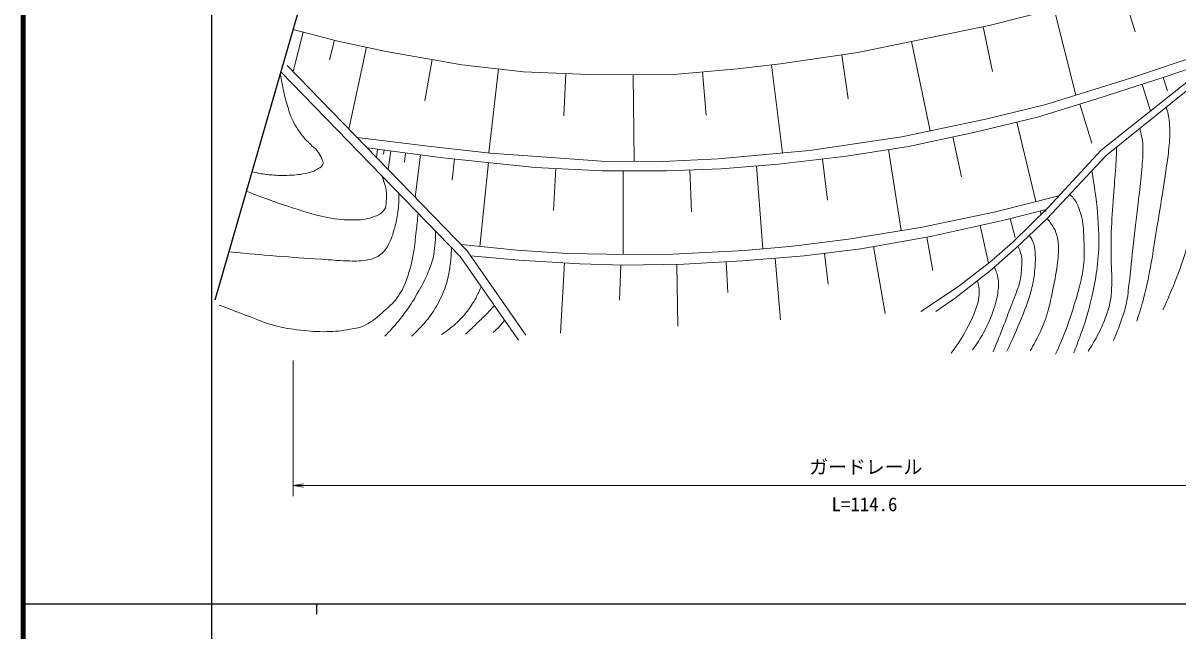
# Model space of a CAD drawing. Units: millimetres, scale not verified. Extents: x 40000 to 680000, y 20000 to 380000.
# Drawn here: x 40000 to 150254, y 202409 to 260401 of the extents above; entities that cross this region are included whole.
import ezdxf
from ezdxf.enums import TextEntityAlignment as Align

# ---------------------------------------------------------------- set-up
doc = ezdxf.new("R2010")
doc.units = ezdxf.units.MM
doc.header["$LTSCALE"] = 1000
for name, color, linetype, lineweight in [('M-BMK-OTRS', 5, 'Continuous', 25), ('M-STR-HTXT', 7, 'Continuous', 13), ('M-TTL', 2, 'Continuous', 140), ('M-TTL-BAND', 7, 'Continuous', 25), ('M-WORK', 1, 'Continuous', 13)]:
    doc.layers.add(name, color=color, linetype=linetype, lineweight=lineweight)
doc.styles.add('ＭＳ ゴシック', font='')
doc.styles.get('ＭＳ ゴシック').set_extended_font_data('MS Gothic')

# ---------------------------------------------------------------- blocks, each defined once
blk = doc.blocks.new('open_arrow')
at = {"color": 0, "linetype": 'Continuous', "lineweight": -2}
blk.add_lwpolyline([(7.5, 1.25), (0, 0), (7.5, -1.25)], dxfattribs=at)

msp = doc.modelspace()

# ---------------------------------------------------------------- linework, layer by layer
at = {"layer": 'M-BMK-OTRS'}
msp.add_line((58332, 233992), (67133, 264491), dxfattribs=at)
at = {"layer": 'M-STR-HTXT'}
for p, q in [((65773, 228195), (65773, 215274)), ((65773, 216274), (174809, 216274))]:
    msp.add_line(p, q, dxfattribs=at)
at = {"layer": 'M-TTL'}
msp.add_line((40000, 380000), (40000, 20000), dxfattribs=at)
at = {"layer": 'M-TTL-BAND'}
for p, q in [((58000, 370000), (58000, 20000)), ((40000, 205000), (579000, 205000)), ((68000, 205000), (68000, 204000))]:
    msp.add_line(p, q, dxfattribs=at)
at = {"layer": 'M-WORK'}
for p, q in [((144943, 263628), (146189, 259578)), ((132247, 260181), (140666, 262312)), ((138431, 261746), (140511, 253530)), ((65773, 259779), (70041, 258689)), ((66742, 259531), (65784, 255779)), ((119699, 257597), (132247, 260181)), ((131664, 260061), (132543, 255791)), ((158488, 259894), (143405, 247767)), ((69744, 258765), (69265, 256888)), ((70041, 258689), (74677, 257703)), ((72772, 258108), (71110, 250293)), ((124832, 258654), (126591, 250115)), ((145721, 255147), (155506, 258437)), ((74677, 257703), (81896, 256424)), ((79053, 256928), (78356, 252994)), ((112320, 256531), (119699, 257597)), ((118173, 257376), (118779, 253181)), ((65224, 256355), (82399, 238666)), ((81896, 256424), (87784, 255758)), ((85378, 256031), (84472, 248022)), ((102489, 255545), (108217, 256025)), ((108217, 256025), (112320, 256531)), ((111458, 256425), (112496, 248010)), ((142925, 248281), (153093, 256366)), ((149144, 255303), (153677, 256867)), ((64614, 255763), (81742, 238124)), ((87784, 255758), (94790, 255465)), ((91807, 255590), (91639, 251564)), ((94790, 255465), (102489, 255545)), ((98253, 255501), (98339, 247220)), ((104869, 255745), (105215, 251618)), ((137649, 252643), (145721, 255147)), ((142519, 253172), (149144, 255303)), ((148851, 255209), (149257, 253945)), ((146829, 254558), (147642, 252032)), ((132055, 251257), (137649, 252643)), ((136854, 251431), (142519, 253172)), ((140876, 252667), (142023, 248935)), ((130904, 250010), (136854, 251431)), ((123903, 249552), (132055, 251257)), ((134871, 250958), (136685, 243364)), ((71896, 249484), (78667, 248647)), ((115084, 248247), (123903, 249552)), ((124528, 248643), (130904, 250010)), ((128764, 249551), (129585, 245721)), ((72848, 248503), (80073, 247560)), ((73839, 248374), (73737, 247588)), ((74468, 248292), (74417, 247899)), ((75097, 248210), (74864, 246427)), ((78667, 248647), (84607, 248007)), ((106346, 247448), (115084, 248247)), ((118614, 247702), (124528, 248643)), ((122616, 248339), (123848, 240601)), ((137864, 242802), (142925, 248281)), ((76523, 248023), (76407, 247132)), ((77949, 247837), (77421, 243793)), ((80073, 247560), (88900, 246636)), ((81188, 247443), (80975, 245415)), ((84432, 247103), (83594, 239092)), ((84607, 248007), (91294, 247501)), ((91294, 247501), (95237, 247235)), ((95237, 247235), (101071, 247208)), ((101071, 247208), (106346, 247448)), ((112131, 246938), (118614, 247702)), ((116334, 247433), (116798, 243493)), ((143405, 247767), (137772, 241755)), ((88900, 246636), (95294, 246299)), ((90849, 246533), (90637, 242511)), ((95294, 246299), (101457, 246299)), ((97287, 246299), (97287, 238331)), ((101457, 246299), (106643, 246512)), ((103659, 246389), (103823, 242408)), ((106643, 246512), (112131, 246938)), ((110021, 246774), (110636, 238862)), ((132702, 242356), (138901, 243924)), ((133792, 241635), (137675, 242617)), ((134454, 239463), (137864, 242802)), ((137604, 242599), (137645, 242438)), ((125686, 240900), (132702, 242356)), ((126634, 240037), (133792, 241635)), ((134252, 241752), (134705, 239959)), ((137772, 241755), (134800, 238946)), ((137120, 242477), (137201, 242153)), ((118795, 239781), (125686, 240900)), ((131368, 241094), (132173, 237485)), ((81820, 239263), (87146, 238751)), ((113503, 239106), (118795, 239781)), ((119974, 238865), (126634, 240037)), ((126298, 239978), (126861, 236783)), ((132251, 237545), (134454, 239463)), ((82399, 238666), (88007, 230624)), ((82724, 238201), (87318, 237775)), ((87146, 238751), (91977, 238431)), ((91977, 238431), (97607, 238324)), ((97607, 238324), (102047, 238360)), ((102047, 238360), (108903, 238715)), ((108696, 237710), (114557, 238190)), ((108903, 238715), (113503, 239106)), ((114557, 238190), (119974, 238865)), ((116512, 238433), (116876, 235506)), ((121186, 239078), (122311, 232688)), ((134800, 238946), (132361, 236791)), ((81742, 238124), (87310, 230138)), ((87318, 237775), (93155, 237432)), ((91697, 237518), (91303, 230823)), ((93155, 237432), (97311, 237296)), ((97058, 237304), (96948, 233953)), ((97311, 237296), (103078, 237391)), ((102422, 237380), (102519, 231497)), ((103078, 237391), (108696, 237710)), ((107123, 237621), (107290, 234684)), ((111816, 237966), (112297, 232085)), ((129214, 235218), (132251, 237545)), ((132361, 236791), (129010, 234198)), ((125698, 232891), (129214, 235218)), ((129010, 234198), (127139, 232884))]:
    msp.add_line(p, q, dxfattribs=at)
for points, knots in [([(61854, 246196), (62625, 246044), (62857, 245997), (63508, 245935), (64153, 245873), (64518, 245851), (65166, 245876), (65867, 245902), (66267, 245909), (66954, 246053), (67466, 246161), (67755, 246264), (68209, 246527), (68398, 246637), (68542, 246702), (68623, 246906), (68694, 247084), (68611, 247209), (68552, 247391), (68460, 247675), (68365, 247820), (68197, 248066), (68001, 248352), (67824, 248458), (67581, 248706), (67297, 248995), (67114, 249134), (66847, 249440), (66588, 249736), (66462, 249918), (66243, 250245), (66026, 250568), (65911, 250756), (65746, 251109), (65481, 251675), (65389, 252017), (65201, 252613), (65026, 253168), (64959, 253489), (64834, 254057), (64706, 254644), (64674, 254846), (64559, 255570)], [0, 0, 0, 0, 1, 1, 1, 2, 2, 2, 3, 3, 3, 4, 4, 4, 5, 5, 5, 6, 6, 6, 7, 7, 7, 8, 8, 8, 9, 9, 9, 10, 10, 10, 11, 11, 11, 12, 12, 12, 13, 13, 13, 14, 14, 14, 14]), ([(148826, 233047), (149225, 233906), (149326, 234146), (149625, 234859), (150183, 236189), (150469, 236947), (150904, 238322), (151291, 239548), (151501, 240239), (151783, 241492), (152050, 242677), (152148, 243353), (152316, 244556), (152499, 245872), (152613, 246612), (152662, 247940), (152721, 249531), (152694, 250427), (152582, 252016), (152502, 253150), (152465, 253539), (152291, 254911)], [0, 0, 0, 0, 1, 1, 1, 2, 2, 2, 3, 3, 3, 4, 4, 4, 5, 5, 5, 6, 6, 6, 7, 7, 7, 7]), ([(146330, 231958), (146660, 232964), (146744, 233250), (146969, 234089), (147284, 235261), (147397, 235934), (147627, 237126), (147866, 238369), (147953, 239074), (148159, 240323), (148341, 241422), (148448, 242038), (148621, 243138), (148846, 244563), (148986, 245359), (149181, 246788), (149286, 247559), (149352, 247990), (149420, 248765), (149484, 249489), (149496, 249898), (149468, 250624), (149452, 251039), (149432, 251274), (149337, 251678), (149273, 251953), (149244, 252055), (149131, 252371)], [0, 0, 0, 0, 1, 1, 1, 2, 2, 2, 3, 3, 3, 4, 4, 4, 5, 5, 5, 6, 6, 6, 7, 7, 7, 8, 8, 8, 9, 9, 9, 9]), ([(146617, 250349), (146694, 250094), (146711, 250015), (146759, 249798), (146864, 249330), (146905, 249059), (146913, 248579), (146927, 247741), (146878, 247271), (146807, 246436), (146720, 245426), (146647, 244862), (146534, 243855), (146340, 242114), (146206, 241142), (146010, 239403), (145836, 237853), (145787, 236979), (145584, 235433), (145481, 234647), (145466, 234197), (145282, 233426), (145137, 232819), (145013, 232489), (144809, 231899), (144566, 231196), (144463, 230963), (144110, 230129)], [0, 0, 0, 0, 1, 1, 1, 2, 2, 2, 3, 3, 3, 4, 4, 4, 5, 5, 5, 6, 6, 6, 7, 7, 7, 8, 8, 8, 9, 9, 9, 9]), ([(141680, 229088), (142177, 229870), (142329, 230103), (142674, 230793), (142996, 231435), (143164, 231803), (143403, 232480), (143593, 233021), (143698, 233330), (143799, 233895), (143916, 234547), (143921, 234923), (143947, 235585), (143976, 236313), (143903, 236721), (143894, 237450), (143879, 238605), (143856, 239253), (143894, 240407), (143938, 241772), (144013, 242534), (144107, 243897), (144183, 245000), (144252, 245617), (144320, 246721), (144365, 247449), (144379, 247682), (144422, 248585)], [0, 0, 0, 0, 1, 1, 1, 2, 2, 2, 3, 3, 3, 4, 4, 4, 5, 5, 5, 6, 6, 6, 7, 7, 7, 8, 8, 8, 9, 9, 9, 9]), ([(61325, 244364), (63200, 243636), (63721, 243429), (65289, 242926), (66732, 242463), (67532, 242155), (69019, 241860), (70054, 241655), (70654, 241609), (71709, 241621), (72460, 241629), (72897, 241705), (73601, 241967), (73994, 242113), (74238, 242239), (74483, 242580), (74674, 242845), (74642, 243070), (74672, 243397), (74711, 243816), (74731, 244057), (74672, 244474), (74632, 244758), (74571, 244911), (74483, 245185), (74395, 245457), (74355, 245551), (74221, 245869)], [0, 0, 0, 0, 1, 1, 1, 2, 2, 2, 3, 3, 3, 4, 4, 4, 5, 5, 5, 6, 6, 6, 7, 7, 7, 8, 8, 8, 9, 9, 9, 9]), ([(142034, 246304), (142196, 245416), (142228, 245166), (142331, 244434), (142562, 242786), (142637, 241852), (142692, 240188), (142727, 239119), (142701, 238516), (142586, 237453), (142482, 236496), (142383, 235964), (142195, 235020), (142019, 234138), (141903, 233647), (141662, 232782), (141403, 231852), (141211, 231344), (140881, 230437), (140667, 229852), (140595, 229659), (140312, 228946)], [0, 0, 0, 0, 1, 1, 1, 2, 2, 2, 3, 3, 3, 4, 4, 4, 5, 5, 5, 6, 6, 6, 7, 7, 7, 7]), ([(59656, 238579), (61856, 238370), (62422, 238315), (64198, 238174), (65862, 238042), (66795, 237986), (68461, 237872), (69432, 237806), (69974, 237736), (70947, 237713), (71648, 237696), (72050, 237663), (72741, 237784), (73264, 237875), (73583, 237944), (74020, 238245), (74416, 238519), (74597, 238751), (74837, 239169), (75194, 239791), (75287, 240199), (75476, 240892), (75629, 241452), (75695, 241773), (75778, 242348), (75879, 243049), (75874, 243313), (75883, 244157)], [0, 0, 0, 0, 1, 1, 1, 2, 2, 2, 3, 3, 3, 4, 4, 4, 5, 5, 5, 6, 6, 6, 7, 7, 7, 8, 8, 8, 9, 9, 9, 9]), ([(138563, 228817), (139002, 229759), (139116, 230031), (139433, 230824), (139917, 232034), (140125, 232738), (140499, 233986), (140664, 234537), (140761, 234846), (140889, 235407), (141052, 236116), (141170, 236512), (141245, 237236), (141341, 238182), (141309, 238719), (141280, 239669), (141258, 240386), (141250, 240791), (141138, 241498), (141058, 242004), (140958, 242279), (140783, 242759), (140660, 243095), (140589, 243291), (140374, 243576), (140221, 243781), (140146, 243860), (139927, 244055)], [0, 0, 0, 0, 1, 1, 1, 2, 2, 2, 3, 3, 3, 4, 4, 4, 5, 5, 5, 6, 6, 6, 7, 7, 7, 8, 8, 8, 9, 9, 9, 9]), ([(58721, 233495), (60078, 232970), (60427, 232834), (61527, 232429), (62491, 232074), (63011, 231809), (64002, 231541), (64954, 231284), (65509, 231220), (66488, 231103), (67459, 230988), (68009, 230947), (68987, 230961), (69866, 230974), (70361, 231033), (71225, 231198), (71793, 231306), (72146, 231305), (72657, 231577), (73442, 231994), (73817, 232347), (74481, 232938), (74981, 233385), (75293, 233617), (75688, 234158), (76144, 234781), (76326, 235189), (76600, 235910), (76975, 236898), (77086, 237489), (77281, 238527), (77428, 239310), (77435, 239760), (77530, 240552), (77609, 241217), (77633, 241427), (77728, 242257)], [0, 0, 0, 0, 1, 1, 1, 2, 2, 2, 3, 3, 3, 4, 4, 4, 5, 5, 5, 6, 6, 6, 7, 7, 7, 8, 8, 8, 9, 9, 9, 10, 10, 10, 11, 11, 11, 12, 12, 12, 12]), ([(137772, 241755), (137968, 241525), (138025, 241449), (138168, 241238), (138370, 240938), (138498, 240767), (138606, 240421), (138770, 239892), (138842, 239578), (138854, 239024), (138872, 238222), (138793, 237773), (138683, 236978), (138545, 235992), (138413, 235448), (138203, 234474), (138036, 233700), (137973, 233255), (137724, 232503), (137479, 231767), (137314, 231363), (136978, 230665), (136685, 230056), (136566, 229847), (136152, 229146)], [0, 0, 0, 0, 1, 1, 1, 2, 2, 2, 3, 3, 3, 4, 4, 4, 5, 5, 5, 6, 6, 6, 7, 7, 7, 8, 8, 8, 8]), ([(79363, 240574), (79368, 239931), (79373, 239739), (79323, 239208), (79279, 238733), (79263, 238462), (79146, 238000), (78989, 237379), (78852, 237042), (78595, 236455), (78267, 235704), (78043, 235301), (77636, 234590), (77277, 233962), (77059, 233618), (76642, 233027), (76283, 232518), (76065, 232243), (75665, 231766), (75248, 231270), (75093, 231109), (74546, 230541)], [0, 0, 0, 0, 1, 1, 1, 2, 2, 2, 3, 3, 3, 4, 4, 4, 5, 5, 5, 6, 6, 6, 7, 7, 7, 7]), ([(133921, 229109), (134527, 230380), (134693, 230739), (135129, 231809), (135624, 233024), (135929, 233702), (136266, 234970), (136420, 235550), (136491, 235883), (136550, 236480), (136617, 237150), (136666, 237529), (136639, 238202), (136620, 238679), (136632, 238965), (136461, 239410), (136344, 239714), (136276, 239842), (136069, 240145)], [0, 0, 0, 0, 1, 1, 1, 2, 2, 2, 3, 3, 3, 4, 4, 4, 5, 5, 5, 6, 6, 6, 6]), ([(77086, 230518), (77501, 230910), (77617, 231027), (77938, 231371), (78399, 231864), (78662, 232143), (79039, 232703), (79512, 233403), (79734, 233828), (80069, 234603), (80302, 235141), (80402, 235457), (80549, 236024), (80679, 236529), (80711, 236822), (80780, 237338), (80865, 237979), (80869, 238207), (80903, 238987)], [0, 0, 0, 0, 1, 1, 1, 2, 2, 2, 3, 3, 3, 4, 4, 4, 5, 5, 5, 6, 6, 6, 6]), ([(134982, 239118), (135121, 238848), (135158, 238741), (135236, 238487), (135380, 238014), (135367, 237719), (135342, 237226), (135310, 236597), (135283, 236238), (135129, 235627), (134927, 234827), (134706, 234411), (134419, 233638), (134121, 232837), (133948, 232391), (133637, 231596), (133245, 230592), (133113, 230275), (132607, 229038)], [0, 0, 0, 0, 1, 1, 1, 2, 2, 2, 3, 3, 3, 4, 4, 4, 5, 5, 5, 6, 6, 6, 6]), ([(130636, 229216), (131178, 229970), (131342, 230216), (131719, 230903), (132184, 231750), (132392, 232259), (132696, 233176), (132880, 233732), (132963, 234054), (133051, 234633), (133129, 235147), (133165, 235450), (133087, 235965), (133015, 236430), (132938, 236625), (132728, 237115)], [0, 0, 0, 0, 1, 1, 1, 2, 2, 2, 3, 3, 3, 4, 4, 4, 5, 5, 5, 5]), ([(79957, 230690), (80333, 230933), (80442, 231017), (80738, 231247), (81304, 231686), (81591, 231976), (82064, 232514), (82429, 232927), (82611, 233180), (82917, 233638), (83146, 233981), (83242, 234193), (83426, 234562), (83558, 234826), (83601, 234917), (83747, 235247)], [0, 0, 0, 0, 1, 1, 1, 2, 2, 2, 3, 3, 3, 4, 4, 4, 5, 5, 5, 5]), ([(131106, 235820), (131184, 235555), (131202, 235465), (131238, 235232), (131297, 234852), (131314, 234626), (131253, 234246), (131184, 233810), (131124, 233567), (130973, 233153), (130687, 232367), (130476, 231944), (130085, 231205), (129588, 230264), (129347, 229950), (128611, 228914)], [0, 0, 0, 0, 1, 1, 1, 2, 2, 2, 3, 3, 3, 4, 4, 4, 5, 5, 5, 5]), ([(82242, 230714), (82773, 231218), (82908, 231346), (83331, 231756), (83726, 232138), (83959, 232341), (84338, 232738), (84600, 233014), (84687, 233108), (84995, 233458)], [0, 0, 0, 0, 1, 1, 1, 2, 2, 2, 3, 3, 3, 3]), ([(84894, 230891), (85148, 231127), (85219, 231195), (85415, 231401), (85647, 231643), (85719, 231732), (85980, 232046)], [0, 0, 0, 0, 1, 1, 1, 2, 2, 2, 2])]:
    msp.add_open_spline(points, degree=3, knots=knots, dxfattribs=at)

# ---------------------------------------------------------------- block references
at = {"layer": 'M-STR-HTXT', "xscale": 133, "yscale": 133}
msp.add_blockref('open_arrow', (65773, 216274), dxfattribs=at)

# ---------------------------------------------------------------- texts
at = {"layer": 'M-STR-HTXT', "style": 'ＭＳ ゴシック'}
msp.add_text('ガードレール', height=1320, dxfattribs=at).set_placement((120456, 218050), align=Align.MIDDLE_CENTER)
msp.add_text('L=114.6', height=1320, dxfattribs=at).set_placement((120331, 213434), align=Align.BOTTOM_CENTER)

doc.saveas('drawing.dxf')
